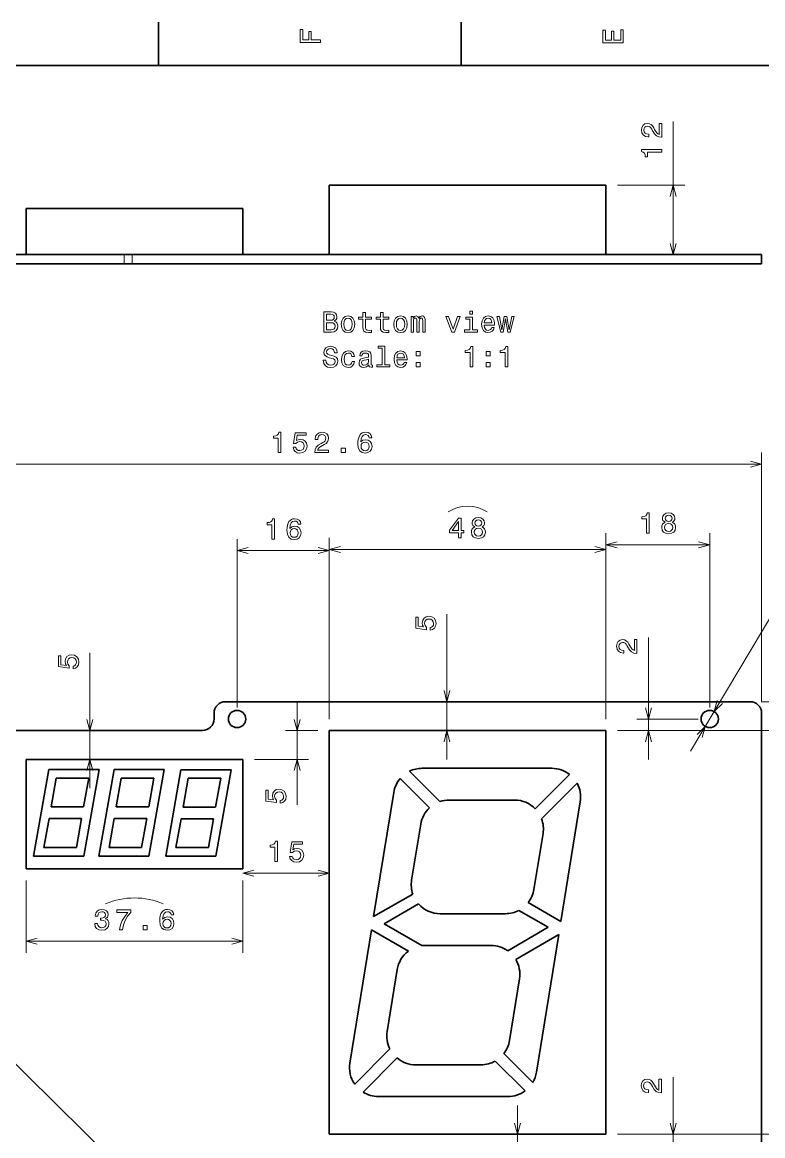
# Model space of a CAD drawing. Extents: x 0 to 420, y 0 to 297.
# Drawn here: x 81.3 to 209.8, y 101.5 to 294.5 of the extents above; entities that cross this region are included whole.
import ezdxf

# ---------------------------------------------------------------- set-up
doc = ezdxf.new("R2010")
doc.units = 0

msp = doc.modelspace()

# ---------------------------------------------------------------- linework, layer by layer
at = {"color": 7, "lineweight": 35, "ltscale": 0.1875}
for p, q in [((105, 287), (105, 294.5)), ((157.5, 287), (157.5, 294.5))]:
    msp.add_line(p, q, dxfattribs=at)
at = {"color": 7, "lineweight": 35}
for p, q in [((410, 287), (10, 287)), ((134.610153, 266.239471), (182.610153, 266.239471)), ((119.610153, 262.239471), (82.010155, 262.239471)), ((57.606003, 254.239471), (99.026138, 254.239471)), ((100.430283, 254.239471), (209.610153, 254.239471)), ((57.606003, 252.639465), (99.026138, 252.639465)), ((100.430283, 252.639465), (209.610153, 252.639465)), ((207.610153, 176.702789), (116.610153, 176.702789)), ((209.610153, 174.702789), (209.610153, 94.702782)), ((112.610153, 171.702789), (59.010155, 171.702789)), ((182.610153, 171.702789), (134.610153, 171.702789)), ((134.610153, 171.702789), (134.610153, 101.702782)), ((182.610153, 101.702782), (182.610153, 171.702789)), ((82.010155, 166.702789), (119.610153, 166.702789)), ((173.215775, 165.152771), (150.726105, 165.152771)), ((145.790497, 160.952698), (142.303986, 139.440094)), ((174.789734, 138.61084), (178.151367, 159.352875)), ((119.610153, 147.702789), (82.010155, 147.702789)), ((141.93364, 137.154938), (138.189484, 114.052689)), ((57.606003, 136.115326), (99.026138, 95.278572)), ((170.550354, 112.452873), (174.422607, 136.345612)), ((143.125092, 108.252777), (165.614746, 108.252777)), ((134.610153, 101.702782), (182.610153, 101.702782))]:
    msp.add_line(p, q, dxfattribs=at)
at = {"color": 7, "lineweight": 13}
for p, q in [((194.278458, 254.239471), (194.278458, 277.307526)), ((209.610153, 176.702789), (209.610153, 219.89917)), ((57.010155, 217.89917), (209.610153, 217.89917)), ((197.283951, 168.118301), (221.261475, 208.375015)), ((118.610153, 175.702789), (118.610153, 204.903702)), ((134.610153, 173.702789), (134.610153, 205.106339)), ((134.610153, 173.702789), (134.610153, 204.903702)), ((182.610153, 173.702789), (182.610153, 205.916901)), ((182.610153, 173.702789), (182.610153, 205.106339)), ((200.610153, 175.702789), (200.610153, 205.916901)), ((134.610153, 203.106339), (182.610153, 203.106339)), ((155.029251, 166.702789), (155.029251, 191.857941)), ((189.973862, 166.702789), (189.973862, 187.805115)), ((93.063522, 161.702789), (93.063522, 185.170776)), ((209.610153, 176.702789), (241.547058, 176.702789)), ((184.610153, 171.702789), (224.065781, 171.702789)), ((82.010155, 135.175018), (119.610153, 135.175018)), ((167.249817, 85.271881), (167.249817, 106.702782)), ((184.610153, 101.702782), (224.065781, 101.702782))]:
    msp.add_line(p, q, dxfattribs=at)
at = {"color": 7, "lineweight": 35, "ltscale": 0.3}
for p, q in [((134.610153, 266.239471), (134.610153, 254.239471)), ((182.610153, 266.239471), (182.610153, 254.239471))]:
    msp.add_line(p, q, dxfattribs=at)
at = {"color": 7, "lineweight": 13, "ltscale": 0.291708}
for p, q in [((184.610153, 266.239471), (196.278458, 266.239471)), ((184.610153, 254.239471), (196.278458, 254.239471))]:
    msp.add_line(p, q, dxfattribs=at)
at = {"color": 7, "lineweight": 35, "ltscale": 0.2}
for p, q in [((82.010155, 262.239471), (82.010155, 254.239471)), ((119.610153, 262.239471), (119.610153, 254.239471))]:
    msp.add_line(p, q, dxfattribs=at)
at = {"color": 7, "lineweight": 35, "ltscale": 0.035104}
for p, q in [((99.026138, 254.239471), (100.430283, 254.239471)), ((99.026138, 252.639465), (100.430283, 252.639465))]:
    msp.add_line(p, q, dxfattribs=at)
at = {"color": 7, "lineweight": 13, "ltscale": 0.04}
for p, q in [((99.026138, 254.239471), (99.026138, 252.639465)), ((100.430283, 254.239471), (100.430283, 252.639465))]:
    msp.add_line(p, q, dxfattribs=at)
at = {"color": 7, "lineweight": 35, "ltscale": 0.04}
msp.add_line((209.610153, 254.239471), (209.610153, 252.639465), dxfattribs=at)
at = {"color": 7, "lineweight": 13, "ltscale": 0.4}
msp.add_line((118.610153, 202.903702), (134.610153, 202.903702), dxfattribs=at)
at = {"color": 7, "lineweight": 13, "ltscale": 0.45}
msp.add_line((182.610153, 203.916901), (200.610153, 203.916901), dxfattribs=at)
at = {"color": 7, "lineweight": 13, "ltscale": 0.446795}
msp.add_line((129.023972, 158.830994), (129.023972, 176.702789), dxfattribs=at)
at = {"color": 7, "lineweight": 35, "ltscale": 0.025}
msp.add_line((114.610153, 174.702789), (114.610153, 173.702789), dxfattribs=at)
at = {"color": 7, "lineweight": 13, "ltscale": 0.265907}
msp.add_line((198.610153, 173.702789), (187.973862, 173.702789), dxfattribs=at)
at = {"color": 7, "lineweight": 13, "ltscale": 0.139655}
msp.add_line((132.610153, 171.702789), (127.023972, 171.702789), dxfattribs=at)
at = {"color": 7, "lineweight": 13, "ltscale": 0.184093}
msp.add_line((184.610153, 171.702789), (191.973862, 171.702789), dxfattribs=at)
at = {"color": 7, "lineweight": 35, "ltscale": 0.475}
for p, q in [((82.010155, 147.702789), (82.010155, 166.702789)), ((119.610153, 166.702789), (119.610153, 147.702789))]:
    msp.add_line(p, q, dxfattribs=at)
at = {"color": 7, "lineweight": 13, "ltscale": 0.235345}
msp.add_line((121.610153, 166.702789), (131.023972, 166.702789), dxfattribs=at)
at = {"color": 7, "lineweight": 35, "ltscale": 0.380785}
for p, q in [((83.320885, 149.946899), (85.96579, 164.946899)), ((94.658325, 164.946899), (92.013428, 149.946899)), ((94.616165, 149.946899), (97.261063, 164.946899)), ((105.953613, 164.946899), (103.308701, 149.946899)), ((106.227402, 149.918945), (108.872314, 164.918945)), ((117.56485, 164.918945), (114.919952, 149.918945))]:
    msp.add_line(p, q, dxfattribs=at)
at = {"color": 7, "lineweight": 35, "ltscale": 0.217313}
for p, q in [((85.96579, 164.946899), (94.658325, 164.946899)), ((108.872314, 164.918945), (117.56485, 164.918945)), ((103.308701, 149.946899), (94.616165, 149.946899))]:
    msp.add_line(p, q, dxfattribs=at)
at = {"color": 7, "lineweight": 35, "ltscale": 0.217314}
for p, q in [((97.261063, 164.946899), (105.953613, 164.946899)), ((92.013428, 149.946899), (83.320885, 149.946899)), ((114.919952, 149.918945), (106.227402, 149.918945))]:
    msp.add_line(p, q, dxfattribs=at)
at = {"color": 7, "lineweight": 35, "ltscale": 0.185943}
msp.add_line((148.520416, 164.639984), (153.779663, 159.380722), dxfattribs=at)
at = {"color": 7, "lineweight": 35, "ltscale": 0.126928}
for p, q in [((86.342804, 158.446899), (87.224434, 163.446899)), ((92.870697, 163.446899), (91.989067, 158.446899)), ((97.638077, 158.446899), (98.519714, 163.446899)), ((104.165977, 163.446899), (103.284348, 158.446899)), ((109.249329, 158.418945), (110.130966, 163.418945)), ((115.777222, 163.418945), (114.895584, 158.418945)), ((85.108513, 151.446899), (85.99015, 156.446899)), ((91.636406, 156.446899), (90.754776, 151.446899)), ((96.403793, 151.446899), (97.285431, 156.446899)), ((102.931686, 156.446899), (102.050056, 151.446899)), ((108.015038, 151.418945), (108.896667, 156.418945)), ((114.542938, 156.418945), (113.661301, 151.418945))]:
    msp.add_line(p, q, dxfattribs=at)
at = {"color": 7, "lineweight": 35, "ltscale": 0.141157}
for p, q in [((87.224434, 163.446899), (92.870697, 163.446899)), ((98.519714, 163.446899), (104.165977, 163.446899)), ((91.989067, 158.446899), (86.342804, 158.446899)), ((103.284348, 158.446899), (97.638077, 158.446899)), ((108.896667, 156.418945), (114.542938, 156.418945)), ((90.754776, 151.446899), (85.108513, 151.446899)), ((102.050056, 151.446899), (96.403793, 151.446899)), ((113.661301, 151.418945), (108.015038, 151.418945))]:
    msp.add_line(p, q, dxfattribs=at)
at = {"color": 7, "lineweight": 35, "ltscale": 0.141156}
for p, q in [((110.130966, 163.418945), (115.777222, 163.418945)), ((114.895584, 158.418945), (109.249329, 158.418945)), ((85.99015, 156.446899), (91.636406, 156.446899)), ((97.285431, 156.446899), (102.931686, 156.446899))]:
    msp.add_line(p, q, dxfattribs=at)
at = {"color": 7, "lineweight": 35, "ltscale": 0.179686}
msp.add_line((152.010376, 158.322449), (146.928085, 163.404724), dxfattribs=at)
at = {"color": 7, "lineweight": 35, "ltscale": 0.2106}
msp.add_line((170.346161, 158.129333), (176.302811, 164.085999), dxfattribs=at)
at = {"color": 7, "lineweight": 35, "ltscale": 0.217829}
msp.add_line((177.600662, 162.55542), (171.439545, 156.394287), dxfattribs=at)
at = {"color": 7, "lineweight": 35, "ltscale": 0.283653}
for p, q in [((166.752625, 159.652771), (155.406494, 159.652771)), ((153.834427, 139.952789), (165.180557, 139.952789)), ((149.588226, 113.752777), (160.934357, 113.752777))]:
    msp.add_line(p, q, dxfattribs=at)
at = {"color": 7, "lineweight": 35, "ltscale": 0.245664}
for p, q in [((150.470886, 155.452698), (148.898819, 145.752686)), ((170.116165, 144.152878), (171.688232, 153.852875))]:
    msp.add_line(p, q, dxfattribs=at)
at = {"color": 7, "lineweight": 13, "ltscale": 0.375}
msp.add_line((119.610153, 146.974686), (134.610153, 146.974686), dxfattribs=at)
at = {"color": 7, "lineweight": 13, "ltscale": 0.313194}
for p, q in [((82.010155, 145.702789), (82.010155, 133.175018)), ((119.610153, 145.702789), (119.610153, 133.175018))]:
    msp.add_line(p, q, dxfattribs=at)
at = {"color": 7, "lineweight": 35, "ltscale": 0.19603}
msp.add_line((142.303986, 139.440094), (149.094666, 143.360703), dxfattribs=at)
at = {"color": 7, "lineweight": 35, "ltscale": 0.171993}
msp.add_line((150.097809, 141.630463), (144.139801, 138.190613), dxfattribs=at)
at = {"color": 7, "lineweight": 35, "ltscale": 0.163507}
msp.add_line((169.125687, 141.880981), (174.789734, 138.61084), dxfattribs=at)
at = {"color": 7, "lineweight": 35, "ltscale": 0.146643}
msp.add_line((172.567917, 137.584213), (167.488052, 140.517075), dxfattribs=at)
at = {"color": 7, "lineweight": 35, "ltscale": 0.184723}
msp.add_line((148.332642, 133.46048), (141.93364, 137.154938), dxfattribs=at)
at = {"color": 7, "lineweight": 35, "ltscale": 0.188933}
msp.add_line((144.139801, 138.190613), (150.684647, 134.411957), dxfattribs=at)
at = {"color": 7, "lineweight": 35, "ltscale": 0.202442}
msp.add_line((165.555115, 133.53537), (172.567917, 137.584213), dxfattribs=at)
at = {"color": 7, "lineweight": 35, "ltscale": 0.215665}
msp.add_line((174.422607, 136.345612), (166.951736, 132.032303), dxfattribs=at)
at = {"color": 7, "lineweight": 35, "ltscale": 0.283654}
msp.add_line((162.668503, 134.452789), (151.322357, 134.452789), dxfattribs=at)
at = {"color": 7, "lineweight": 35, "ltscale": 0.27099}
for p, q in [((146.386765, 130.252686), (144.652618, 119.552689)), ((165.869965, 117.952881), (167.604095, 128.652878))]:
    msp.add_line(p, q, dxfattribs=at)
at = {"color": 7, "lineweight": 35, "ltscale": 0.215835}
msp.add_line((139.013626, 110.40744), (145.118362, 116.512177), dxfattribs=at)
at = {"color": 7, "lineweight": 35, "ltscale": 0.208841}
msp.add_line((146.36499, 114.930374), (140.458084, 109.023468), dxfattribs=at)
at = {"color": 7, "lineweight": 35, "ltscale": 0.183092}
msp.add_line((168.569321, 109.219109), (163.390686, 114.397736), dxfattribs=at)
at = {"color": 7, "lineweight": 35, "ltscale": 0.177165}
msp.add_line((164.904053, 115.712799), (169.915039, 110.701813), dxfattribs=at)
at = {"color": 7, "lineweight": 13, "ltscale": 0.422724}
msp.add_line((194.240967, 94.702782), (194.240967, 111.611748), dxfattribs=at)
at = {"color": 7, "lineweight": 13, "ltscale": 0.29077}
msp.add_line((184.610153, 101.702782), (196.240967, 101.702782), dxfattribs=at)
at = {"color": 7, "lineweight": 13}
for points in [[(133.083206, 290.966156), (133.083206, 291.43515), (131.474411, 291.43515), (131.474411, 292.907776), (131.055832, 292.907776), (131.055832, 291.43515), (130.006836, 291.43515), (130.006836, 293.245697), (129.583206, 293.245697), (129.583206, 290.966156)], [(185.583206, 290.940918), (185.583206, 293.159943), (185.159576, 293.159943), (185.159576, 291.404907), (183.974411, 291.404907), (183.974411, 292.968292), (183.555832, 292.968292), (183.555832, 291.404907), (182.506836, 291.404907), (182.506836, 293.119598), (182.083206, 293.119598), (182.083206, 290.940918)], [(192.278458, 274.55896), (192.278458, 276.964569), (191.844742, 276.964569), (191.844742, 275.063293), (191.607712, 275.169189), (191.411026, 275.350739), (191.052963, 275.910553), (190.901657, 276.208099), (190.684799, 276.540955), (190.432648, 276.777985), (190.135086, 276.914154), (189.797195, 276.964569), (189.373566, 276.878845), (189.04071, 276.641815), (188.828888, 276.278687), (188.75325, 275.809692), (188.838974, 275.325531), (189.076019, 274.957367), (189.454254, 274.720337), (189.953537, 274.639648), (190.024139, 274.639648), (190.024139, 275.098572), (189.983795, 275.098572), (189.640854, 275.143982), (189.388687, 275.280151), (189.22731, 275.497009), (189.171829, 275.784454), (189.22226, 276.076965), (189.348343, 276.293823), (189.545029, 276.435028), (189.792145, 276.485474), (190.024139, 276.450165), (190.220825, 276.35434), (190.392288, 276.192963), (190.543594, 275.971069), (190.704971, 275.673523), (191.017654, 275.179291), (191.35051, 274.831299), (191.753967, 274.624512), (192.263336, 274.55896)], [(192.278458, 271.962708), (192.278458, 272.421631), (188.75325, 272.421631), (188.75325, 272.078705), (189.060883, 271.987915), (189.267654, 271.806366), (189.388687, 271.528992), (189.429031, 271.145691), (189.787109, 271.145691), (189.787109, 271.962708)], [(135.458572, 242.674042), (135.811584, 242.966553), (135.902374, 243.163239), (135.932632, 243.405319), (135.867065, 243.783554), (135.67038, 244.055893), (135.352661, 244.222321), (134.908859, 244.282837), (133.663177, 244.282837), (133.663177, 240.782837), (134.979462, 240.782837), (135.448486, 240.853439), (135.796463, 241.060211), (136.013321, 241.388031), (136.088974, 241.831833), (136.043579, 242.129379), (135.922546, 242.376495), (135.725861, 242.55806)], [(134.813034, 242.830383), (134.127151, 242.830383), (134.127151, 243.864243), (134.853378, 243.864243), (135.125717, 243.833984), (135.317352, 243.74321), (135.43335, 243.586868), (135.473694, 243.354889), (135.428299, 243.122894), (135.307266, 242.961517), (135.100494, 242.860641)], [(136.689117, 242.134415), (136.769806, 241.51915), (137.001801, 241.065262), (137.369949, 240.782837), (137.864182, 240.687012), (138.353378, 240.782837), (138.721527, 241.060211), (138.953522, 241.514099), (139.039261, 242.134415), (138.953522, 242.749695), (138.721527, 243.208633), (138.353378, 243.486008), (137.864182, 243.586868), (137.369949, 243.486008), (137.001801, 243.203583), (136.769806, 242.749695)], [(140.451355, 243.022034), (140.451355, 241.665405), (140.481613, 241.226639), (140.622833, 240.924042), (140.905258, 240.747528), (141.384354, 240.687012), (141.908859, 240.712234), (141.908859, 241.09552), (141.525574, 241.065262), (141.177582, 241.105606), (140.990982, 241.231689), (140.910294, 241.443497), (140.895172, 241.741043), (140.895172, 243.022034), (141.908859, 243.022034), (141.908859, 243.400269), (140.895172, 243.400269), (140.895172, 244.192062), (140.451355, 244.192062), (140.451355, 243.400269), (139.684784, 243.400269), (139.684784, 243.022034)], [(143.487381, 243.022034), (143.487381, 241.665405), (143.517639, 241.226639), (143.658859, 240.924042), (143.941269, 240.747528), (144.42038, 240.687012), (144.94487, 240.712234), (144.94487, 241.09552), (144.561584, 241.065262), (144.213608, 241.105606), (144.027008, 241.231689), (143.94632, 241.443497), (143.931183, 241.741043), (143.931183, 243.022034), (144.94487, 243.022034), (144.94487, 243.400269), (143.931183, 243.400269), (143.931183, 244.192062), (143.487381, 244.192062), (143.487381, 243.400269), (142.72081, 243.400269), (142.72081, 243.022034)], [(145.79718, 242.134415), (145.877869, 241.51915), (146.109863, 241.065262), (146.478012, 240.782837), (146.97226, 240.687012), (147.461441, 240.782837), (147.829605, 241.060211), (148.061584, 241.514099), (148.147324, 242.134415), (148.061584, 242.749695), (147.829605, 243.208633), (147.461441, 243.486008), (146.97226, 243.586868), (146.478012, 243.486008), (146.109863, 243.203583), (145.877869, 242.749695)], [(148.787811, 240.782837), (149.19632, 240.782837), (149.19632, 242.593353), (149.221527, 242.865692), (149.29718, 243.062378), (149.413177, 243.178375), (149.564468, 243.223755), (149.685516, 243.183411), (149.766205, 243.08255), (149.806549, 242.911072), (149.821686, 242.684128), (149.821686, 240.782837), (150.204956, 240.782837), (150.204956, 242.593353), (150.230179, 242.860641), (150.305832, 243.057327), (150.426865, 243.178375), (150.578156, 243.223755), (150.699203, 243.183411), (150.779892, 243.08255), (150.830322, 242.684128), (150.830322, 240.782837), (151.238831, 240.782837), (151.238831, 242.65387), (151.213608, 243.042206), (151.132919, 243.339752), (150.971527, 243.521317), (150.70929, 243.586868), (150.401642, 243.486008), (150.164612, 243.193497), (149.978012, 243.480957), (149.665344, 243.586868), (149.377869, 243.486008), (149.181183, 243.203583), (149.181183, 243.491043), (148.787811, 243.491043)], [(155.848328, 240.782837), (156.317352, 240.782837), (157.305832, 243.491043), (156.846893, 243.491043), (156.085373, 241.307327), (155.308716, 243.491043), (154.844727, 243.491043)], [(159.429031, 241.156036), (159.429031, 243.400269), (158.289261, 243.400269), (158.289261, 243.022034), (158.985229, 243.022034), (158.985229, 241.156036), (158.077438, 241.156036), (158.077438, 240.782837), (160.346893, 240.782837), (160.346893, 241.156036)], [(159.444153, 244.40387), (158.975128, 244.40387), (158.975128, 243.899551), (159.444153, 243.899551)], [(161.49675, 242.008347), (163.271973, 242.008347), (163.277008, 242.215118), (163.19632, 242.79509), (162.974411, 243.228806), (162.621384, 243.491043), (162.152374, 243.586868), (161.693436, 243.486008), (161.340408, 243.203583), (161.113464, 242.744659), (161.032776, 242.139465), (161.108429, 241.51915), (161.335358, 241.065262), (161.68335, 240.782837), (162.137238, 240.687012), (162.530609, 240.752579), (162.853378, 240.924042), (163.090408, 241.196381), (163.226578, 241.559494), (162.787811, 241.559494), (162.697037, 241.357758), (162.565918, 241.206467), (162.192719, 241.085434), (161.905243, 241.1409), (161.688385, 241.317413), (161.54718, 241.604889), (161.49675, 241.99321)], [(164.784927, 240.782837), (165.188385, 243.08255), (165.591858, 240.782837), (166.015472, 240.782837), (166.681183, 243.491043), (166.252518, 243.491043), (165.803665, 241.191345), (165.405243, 243.491043), (164.966492, 243.491043), (164.568069, 241.191345), (164.119232, 243.491043), (163.695602, 243.491043), (164.361298, 240.782837)], [(134.923981, 241.201431), (134.127151, 241.201431), (134.127151, 242.406754), (134.878601, 242.406754), (135.19632, 242.37146), (135.423264, 242.265549), (135.559433, 242.083984), (135.604813, 241.821747), (135.559433, 241.544357), (135.43335, 241.352722), (135.221527, 241.236725)], [(137.143005, 242.139465), (137.188385, 242.593353), (137.329605, 242.921173), (137.556549, 243.122894), (137.864182, 243.193497), (138.166779, 243.122894), (138.393723, 242.926208), (138.534927, 242.593353), (138.585373, 242.139465), (138.534927, 241.680527), (138.393723, 241.347672), (138.166779, 241.14595), (137.864182, 241.080383), (137.556549, 241.14595), (137.329605, 241.347672), (137.188385, 241.680527)], [(146.251068, 242.139465), (146.296463, 242.593353), (146.437668, 242.921173), (146.664612, 243.122894), (146.97226, 243.193497), (147.274841, 243.122894), (147.501801, 242.926208), (147.643005, 242.593353), (147.693436, 242.139465), (147.643005, 241.680527), (147.501801, 241.347672), (147.274841, 241.14595), (146.97226, 241.080383), (146.664612, 241.14595), (146.437668, 241.347672), (146.296463, 241.680527)], [(161.49675, 242.381546), (161.552231, 242.729523), (161.688385, 242.986725), (161.895172, 243.143066), (162.167496, 243.198547), (162.434784, 243.143066), (162.641556, 242.986725), (162.767639, 242.729523), (162.813034, 242.381546)], [(134.031326, 235.8909), (133.572403, 235.8909), (133.673264, 235.356323), (133.92543, 234.962952), (134.313751, 234.725922), (134.838242, 234.640182), (135.357697, 234.720871), (135.746033, 234.94278), (135.993149, 235.290756), (136.083923, 235.749695), (136.00827, 236.163239), (135.796463, 236.430527), (135.453522, 236.60704), (134.994583, 236.738174), (134.601212, 236.833984), (134.344009, 236.944946), (134.197754, 237.106323), (134.152374, 237.35849), (134.197754, 237.585434), (134.328888, 237.756897), (134.530609, 237.872894), (134.807983, 237.913239), (135.090408, 237.862808), (135.312317, 237.726639), (135.458572, 237.499695), (135.529175, 237.192062), (135.988098, 237.192062), (135.988098, 237.202148), (135.90741, 237.676208), (135.67038, 238.029236), (135.29718, 238.251144), (134.792862, 238.326782), (134.338974, 238.251144), (133.985947, 238.039322), (133.759003, 237.711517), (133.678299, 237.287888), (133.743866, 236.909637), (133.935516, 236.652435), (134.238098, 236.480957), (134.651642, 236.349838), (135.06015, 236.233841), (135.367783, 236.122894), (135.554382, 235.961517), (135.619949, 235.699265), (135.559433, 235.431976), (135.403091, 235.23024), (135.166061, 235.104156), (134.858414, 235.063812), (134.515488, 235.119293), (134.253235, 235.28067), (134.086807, 235.542923)], [(138.545013, 236.546524), (138.98378, 236.546524), (138.893005, 236.949982), (138.676147, 237.267715), (138.338242, 237.464401), (137.89949, 237.540039), (137.415344, 237.439178), (137.04718, 237.156754), (136.815201, 236.69783), (136.734497, 236.08255), (136.81015, 235.472321), (137.037094, 235.018433), (137.395172, 234.736008), (137.884354, 234.640182), (138.318069, 234.715836), (138.655975, 234.927643), (138.887955, 235.260498), (138.988831, 235.7043), (138.565201, 235.7043), (138.489548, 235.42189), (138.348328, 235.210068), (138.146606, 235.078949), (137.89949, 235.038605), (137.591858, 235.104156), (137.369949, 235.305893), (137.23378, 235.633698), (137.188385, 236.097687), (137.23378, 236.551575), (137.374985, 236.879379), (137.601944, 237.081116), (137.89949, 237.151718), (138.161728, 237.106323), (138.358429, 236.990326), (138.489548, 236.798691)], [(141.465057, 235.089035), (141.465057, 235.073898), (141.490265, 234.902435), (141.565918, 234.781403), (141.883636, 234.685577), (142.130753, 234.725922), (142.130753, 235.068863), (142.024841, 235.053726), (141.883636, 235.119293), (141.858429, 235.32103), (141.858429, 236.723038), (141.797897, 237.081116), (141.621384, 237.333267), (141.313751, 237.484573), (140.880035, 237.540039), (140.456406, 237.479523), (140.143723, 237.30806), (139.947037, 237.040756), (139.88147, 236.687744), (139.88147, 236.657471), (140.279892, 236.657471), (140.315201, 236.869293), (140.426147, 237.020584), (140.607697, 237.111374), (140.864899, 237.146667), (141.11203, 237.12146), (141.288544, 237.045807), (141.39444, 236.914688), (141.429749, 236.733124), (141.409576, 236.521317), (141.328888, 236.415405), (141.127151, 236.364975), (140.748917, 236.324631), (140.315201, 236.233841), (140.007553, 236.072464), (139.826004, 235.820297), (139.770523, 235.447098), (139.820953, 235.114243), (139.977295, 234.867126), (140.229462, 234.710785), (140.577438, 234.655319), (141.046463, 234.76123)], [(143.774841, 237.983841), (143.774841, 235.109207), (142.86203, 235.109207), (142.86203, 234.736008), (145.126434, 234.736008), (145.126434, 235.109207), (144.218658, 235.109207), (144.218658, 238.35704), (143.078888, 238.35704), (143.078888, 237.983841)], [(146.316635, 235.961517), (148.091858, 235.961517), (148.096893, 236.168289), (148.016205, 236.74826), (147.794296, 237.181976), (147.441269, 237.444214), (146.97226, 237.540039), (146.513321, 237.439178), (146.160294, 237.156754), (145.93335, 236.69783), (145.852661, 236.092636), (145.928314, 235.472321), (146.155258, 235.018433), (146.503235, 234.736008), (146.957123, 234.640182), (147.350494, 234.70575), (147.673264, 234.877213), (147.910294, 235.149551), (148.046463, 235.512665), (147.607697, 235.512665), (147.516922, 235.310928), (147.385803, 235.159637), (147.012604, 235.038605), (146.725128, 235.09407), (146.50827, 235.270584), (146.367065, 235.55806), (146.316635, 235.946381)], [(159.025574, 234.736008), (159.484497, 234.736008), (159.484497, 238.26123), (159.141571, 238.26123), (159.050781, 237.953583), (158.869232, 237.746811), (158.591858, 237.625778), (158.208572, 237.585434), (158.208572, 237.227356), (159.025574, 237.227356)], [(165.09761, 234.736008), (165.556549, 234.736008), (165.556549, 238.26123), (165.213608, 238.26123), (165.122833, 237.953583), (164.941269, 237.746811), (164.663895, 237.625778), (164.280609, 237.585434), (164.280609, 237.227356), (165.09761, 237.227356)], [(141.414612, 235.684128), (141.354095, 235.42189), (141.192719, 235.220154), (140.950638, 235.089035), (140.653091, 235.04364), (140.461441, 235.068863), (140.325287, 235.149551), (140.239548, 235.290756), (140.214325, 235.487442), (140.234497, 235.663956), (140.315201, 235.790039), (140.637955, 235.931259), (141.046463, 235.991776), (141.414612, 236.112808)], [(146.316635, 236.334717), (146.372116, 236.682693), (146.50827, 236.939896), (146.715057, 237.096237), (146.987381, 237.151718), (147.254669, 237.096237), (147.461441, 236.939896), (147.587524, 236.682693), (147.632919, 236.334717)], [(149.660294, 236.69278), (150.356262, 236.69278), (150.356262, 237.444214), (149.660294, 237.444214)], [(161.804382, 236.69278), (162.500351, 236.69278), (162.500351, 237.444214), (161.804382, 237.444214)], [(149.660294, 234.736008), (150.356262, 234.736008), (150.356262, 235.487442), (149.660294, 235.487442)], [(161.804382, 234.736008), (162.500351, 234.736008), (162.500351, 235.487442), (161.804382, 235.487442)], [(125.74733, 219.89917), (126.206261, 219.89917), (126.206261, 223.424377), (125.863327, 223.424377), (125.772545, 223.11673), (125.590988, 222.909973), (125.313614, 222.78894), (124.930328, 222.748596), (124.930328, 222.390503), (125.74733, 222.390503)], [(128.32341, 220.811981), (128.434357, 220.398438), (128.681473, 220.075684), (129.044586, 219.873932), (129.508575, 219.798309), (130.017929, 219.889069), (130.416351, 220.1362), (130.668518, 220.529572), (130.764328, 221.033875), (130.678589, 221.502899), (130.436523, 221.871063), (130.058273, 222.108093), (129.569092, 222.193817), (129.190842, 222.133301), (128.898331, 221.966888), (129.039551, 222.909973), (130.572693, 222.909973), (130.572693, 223.323517), (128.701645, 223.323517), (128.424271, 221.467621), (128.827728, 221.467621), (129.120239, 221.704651), (129.493439, 221.790375), (129.816208, 221.734894), (130.063324, 221.573517), (130.219666, 221.326385), (130.275146, 221.008667), (130.219666, 220.690948), (130.058273, 220.443817), (129.811157, 220.287476), (129.493439, 220.232025), (129.226151, 220.267303), (129.019379, 220.383301), (128.868073, 220.56488), (128.792435, 220.811981)], [(132.079605, 219.89917), (134.485229, 219.89917), (134.485229, 220.332886), (132.583923, 220.332886), (132.689835, 220.569916), (132.871399, 220.766602), (133.431183, 221.124664), (133.728745, 221.27597), (134.0616, 221.492828), (134.29863, 221.744995), (134.434784, 222.042542), (134.485229, 222.380432), (134.39949, 222.804047), (134.16246, 223.136902), (133.799347, 223.348724), (133.330322, 223.424377), (132.846176, 223.338654), (132.478027, 223.101624), (132.240982, 222.723358), (132.160294, 222.224091), (132.160294, 222.153473), (132.619232, 222.153473), (132.619232, 222.193817), (132.664612, 222.536774), (132.800781, 222.78894), (133.017639, 222.950317), (133.305115, 223.005798), (133.59761, 222.955353), (133.814484, 222.829285), (133.955688, 222.632599), (134.006119, 222.385468), (133.97081, 222.153473), (133.875, 221.956787), (133.713608, 221.785339), (133.491714, 221.634033), (133.194153, 221.472656), (132.699921, 221.159973), (132.351944, 220.827118), (132.145172, 220.423645), (132.079605, 219.914307)], [(141.992569, 222.456085), (141.896759, 222.864594), (141.67485, 223.167175), (141.331909, 223.358826), (140.888107, 223.424377), (140.590561, 223.389069), (140.333344, 223.293243), (140.1064, 223.136902), (139.914764, 222.915009), (139.763458, 222.637634), (139.652512, 222.299744), (139.581909, 221.901337), (139.561737, 221.452484), (139.642426, 220.736328), (139.889542, 220.216888), (140.287964, 219.904205), (140.832626, 219.798309), (141.321823, 219.889069), (141.695023, 220.126099), (141.937103, 220.499298), (142.022827, 220.973358), (141.937103, 221.452484), (141.705109, 221.820618), (141.347046, 222.052612), (140.903229, 222.133301), (140.424133, 222.03244), (140.066055, 221.744995), (140.141708, 222.299744), (140.303085, 222.698151), (140.550201, 222.935181), (140.893158, 223.015869), (141.145309, 222.975525), (141.33696, 222.869629), (141.463028, 222.693115), (141.528595, 222.456085)], [(136.698196, 219.89917), (137.394165, 219.89917), (137.394165, 220.650604), (136.698196, 220.650604)], [(141.533646, 220.968323), (141.478165, 220.650604), (141.33696, 220.408539), (141.110016, 220.247131), (140.827591, 220.196716), (140.530029, 220.247131), (140.303085, 220.403473), (140.15683, 220.645569), (140.11145, 220.963287), (140.16188, 221.27597), (140.303085, 221.513), (140.53508, 221.664307), (140.847763, 221.719757), (141.120087, 221.664307), (141.33696, 221.518036), (141.478165, 221.281006)], [(157.019516, 205.106339), (157.473404, 205.106339), (157.473404, 205.97377), (157.972687, 205.97377), (157.972687, 206.377228), (157.473404, 206.377228), (157.473404, 208.530701), (157.014481, 208.530701), (155.481339, 206.417572), (155.481339, 205.97377), (157.019516, 205.97377)], [(159.852798, 206.992508), (159.595596, 206.851288), (159.419083, 206.654602), (159.308136, 206.407501), (159.272827, 206.10994), (159.353531, 205.661102), (159.58551, 205.31311), (159.96376, 205.091217), (160.478165, 205.005463), (160.987534, 205.091217), (161.365768, 205.31311), (161.597763, 205.661102), (161.683502, 206.10994), (161.643158, 206.407501), (161.537247, 206.654602), (161.355682, 206.851288), (161.103531, 206.992508), (161.305252, 207.113541), (161.446472, 207.279968), (161.532196, 207.481689), (161.562454, 207.728821), (161.481766, 208.086884), (161.269958, 208.374359), (160.927017, 208.560944), (160.478165, 208.631561), (160.024277, 208.560944), (159.681335, 208.374359), (159.464478, 208.086884), (159.388824, 207.728821), (159.414047, 207.481689), (159.499771, 207.279968)], [(189.651367, 205.916901), (190.110291, 205.916901), (190.110291, 209.442108), (189.767365, 209.442108), (189.676575, 209.134491), (189.495026, 208.927704), (189.217651, 208.806671), (188.834366, 208.766327), (188.834366, 208.408264), (189.651367, 208.408264)], [(192.852814, 207.80307), (192.595612, 207.661865), (192.419098, 207.465179), (192.308136, 207.218048), (192.272827, 206.920502), (192.353531, 206.471649), (192.58551, 206.123672), (192.96376, 205.901764), (193.478165, 205.81604), (193.987534, 205.901764), (194.365784, 206.123672), (194.597763, 206.471649), (194.683502, 206.920502), (194.643158, 207.218048), (194.537247, 207.465179), (194.355682, 207.661865), (194.103531, 207.80307), (194.305252, 207.924103), (194.446472, 208.09053), (194.532196, 208.292267), (194.562469, 208.539368), (194.481766, 208.897446), (194.269958, 209.184906), (193.927017, 209.371521), (193.478165, 209.442108), (193.024277, 209.371521), (192.681335, 209.184906), (192.464478, 208.897446), (192.388824, 208.539368), (192.414047, 208.292267), (192.499786, 208.09053)], [(192.867935, 208.499023), (192.908279, 208.720932), (193.029327, 208.892395), (193.220963, 208.998322), (193.478165, 209.038666), (193.730331, 208.998322), (193.921967, 208.892395), (194.042999, 208.720932), (194.088394, 208.499023), (194.042999, 208.272095), (193.921967, 208.095581), (193.730331, 207.979584), (193.478165, 207.944275), (193.220963, 207.984619), (193.029327, 208.095581), (192.908279, 208.272095)], [(124.651367, 204.903702), (125.110291, 204.903702), (125.110291, 208.428925), (124.767357, 208.428925), (124.676575, 208.121277), (124.495026, 207.914505), (124.217644, 207.793472), (123.834358, 207.753128), (123.834358, 207.39505), (124.651367, 207.39505)], [(129.688538, 207.460617), (129.592712, 207.86911), (129.370819, 208.171722), (129.027878, 208.363358), (128.584076, 208.428925), (128.286514, 208.393616), (128.029312, 208.297791), (127.802368, 208.141449), (127.610725, 207.919556), (127.459427, 207.642181), (127.34848, 207.304276), (127.277878, 206.905853), (127.257706, 206.457016), (127.338394, 205.740875), (127.58551, 205.221436), (127.983925, 204.908752), (128.528595, 204.802826), (129.017792, 204.893616), (129.390991, 205.130646), (129.633057, 205.503845), (129.718796, 205.977905), (129.633057, 206.457016), (129.401077, 206.825165), (129.042999, 207.057159), (128.599197, 207.137848), (128.120087, 207.036987), (127.762024, 206.749512), (127.837677, 207.304276), (127.999054, 207.702698), (128.24617, 207.939728), (128.589111, 208.020416), (128.841278, 207.980072), (129.032913, 207.874161), (129.158997, 207.697647), (129.224564, 207.460617)], [(129.229599, 205.97287), (129.174133, 205.655151), (129.032913, 205.413071), (128.805969, 205.251678), (128.52356, 205.201263), (128.225998, 205.251678), (127.999054, 205.40802), (127.852798, 205.650101), (127.807411, 205.967819), (127.857849, 206.280502), (127.999054, 206.517532), (128.231049, 206.668823), (128.543732, 206.724304), (128.816055, 206.668823), (129.032913, 206.522583), (129.174133, 206.285553)], [(155.904968, 206.377228), (157.019516, 207.945679), (157.019516, 206.377228)], [(159.756989, 206.120026), (159.802368, 206.387329), (159.948624, 206.58905), (160.175568, 206.720169), (160.478165, 206.765564), (160.775711, 206.720169), (161.002655, 206.58905), (161.148911, 206.387329), (161.199341, 206.120026), (161.148911, 205.832565), (161.002655, 205.615707), (160.775711, 205.474487), (160.478165, 205.429108), (160.175568, 205.474487), (159.948624, 205.615707), (159.802368, 205.832565)], [(159.867935, 207.688477), (159.908279, 207.91037), (160.029312, 208.081848), (160.220963, 208.187744), (160.478165, 208.228088), (160.730331, 208.187744), (160.921967, 208.081848), (161.042999, 207.91037), (161.088394, 207.688477), (161.042999, 207.461517), (160.921967, 207.285004), (160.730331, 207.169022), (160.478165, 207.133713), (160.220963, 207.174072), (160.029312, 207.285004), (159.908279, 207.461517)], [(192.756989, 206.930588), (192.802368, 207.197876), (192.948624, 207.399612), (193.175568, 207.530731), (193.478165, 207.576126), (193.775726, 207.530731), (194.002655, 207.399612), (194.148926, 207.197876), (194.199341, 206.930588), (194.148926, 206.643127), (194.002655, 206.42627), (193.775726, 206.285065), (193.478165, 206.23967), (193.175568, 206.285065), (192.948624, 206.42627), (192.802368, 206.643127)], [(152.116425, 189.089203), (152.529968, 189.200165), (152.852737, 189.447281), (153.054474, 189.810394), (153.130112, 190.274368), (153.039337, 190.783737), (152.792221, 191.182159), (152.398849, 191.434311), (151.894531, 191.530136), (151.425507, 191.444397), (151.057358, 191.202332), (150.820313, 190.824081), (150.734589, 190.3349), (150.795105, 189.95665), (150.961533, 189.664139), (150.018448, 189.805359), (150.018448, 191.338501), (149.604904, 191.338501), (149.604904, 189.467453), (151.460815, 189.190079), (151.460815, 189.593536), (151.223785, 189.886047), (151.138046, 190.259247), (151.193512, 190.582001), (151.354904, 190.829132), (151.60202, 190.985474), (151.919739, 191.040939), (152.237473, 190.985474), (152.484589, 190.824081), (152.64093, 190.576965), (152.696396, 190.259247), (152.661102, 189.991943), (152.545105, 189.785187), (152.363541, 189.633881), (152.116425, 189.558228)], [(187.973862, 185.056549), (187.973862, 187.462189), (187.540146, 187.462189), (187.540146, 185.560883), (187.303116, 185.666794), (187.10643, 185.848358), (186.748367, 186.408142), (186.597061, 186.705688), (186.380203, 187.038544), (186.128052, 187.275574), (185.83049, 187.411743), (185.492599, 187.462189), (185.06897, 187.376434), (184.736115, 187.139404), (184.524292, 186.776306), (184.448654, 186.307281), (184.534378, 185.82312), (184.771423, 185.454987), (185.149658, 185.217941), (185.648941, 185.137253), (185.719543, 185.137253), (185.719543, 185.596191), (185.679199, 185.596191), (185.336258, 185.641571), (185.084091, 185.77774), (184.922714, 185.994598), (184.867233, 186.282074), (184.917664, 186.57457), (185.043747, 186.791428), (185.240433, 186.932648), (185.487549, 186.983063), (185.719543, 186.947769), (185.916229, 186.851959), (186.087692, 186.690567), (186.238998, 186.468658), (186.400375, 186.171112), (186.713058, 185.67688), (187.045914, 185.328888), (187.449371, 185.122131), (187.95874, 185.056549)], [(90.150696, 182.402039), (90.56424, 182.513), (90.887009, 182.760117), (91.088737, 183.12323), (91.164391, 183.587204), (91.073608, 184.096573), (90.826492, 184.494995), (90.433121, 184.747147), (89.928795, 184.842972), (89.459778, 184.757233), (89.091621, 184.515167), (88.854591, 184.136917), (88.768852, 183.647736), (88.829376, 183.269485), (88.995796, 182.976974), (88.052719, 183.118195), (88.052719, 184.651337), (87.639168, 184.651337), (87.639168, 182.780289), (89.495079, 182.502914), (89.495079, 182.906372), (89.258049, 183.198883), (89.17231, 183.572083), (89.227791, 183.894836), (89.389168, 184.141968), (89.636292, 184.298309), (89.95401, 184.353775), (90.271736, 184.298309), (90.518852, 184.136917), (90.675194, 183.889801), (90.730667, 183.572083), (90.695366, 183.304779), (90.579376, 183.098022), (90.39782, 182.946716), (90.150696, 182.871063)], [(126.111153, 159.098297), (126.524696, 159.209244), (126.847458, 159.45636), (127.049194, 159.819473), (127.12484, 160.283447), (127.034058, 160.792816), (126.786942, 161.191223), (126.39357, 161.44339), (125.889252, 161.539215), (125.420227, 161.453476), (125.052078, 161.211395), (124.815041, 160.83316), (124.729309, 160.343964), (124.789825, 159.965729), (124.956253, 159.673218), (124.013168, 159.814423), (124.013168, 161.347565), (123.599625, 161.347565), (123.599625, 159.476532), (125.455536, 159.199158), (125.455536, 159.602615), (125.218498, 159.895111), (125.132767, 160.268311), (125.18824, 160.591095), (125.349625, 160.838196), (125.596741, 160.994537), (125.914467, 161.050018), (126.232193, 160.994537), (126.479309, 160.83316), (126.635651, 160.586044), (126.691124, 160.268311), (126.655823, 160.001038), (126.539825, 159.79425), (126.358269, 159.64296), (126.111153, 159.567322)], [(125.151367, 148.974686), (125.610291, 148.974686), (125.610291, 152.499908), (125.267357, 152.499908), (125.176575, 152.192261), (124.995026, 151.985489), (124.717644, 151.864456), (124.334358, 151.824112), (124.334358, 151.466034), (125.151367, 151.466034)], [(127.72744, 149.887512), (127.838394, 149.473969), (128.08551, 149.151199), (128.448624, 148.949463), (128.912598, 148.87381), (129.421967, 148.9646), (129.820389, 149.211716), (130.07254, 149.605087), (130.168365, 150.109406), (130.082626, 150.57843), (129.840561, 150.946594), (129.462311, 151.183624), (128.973114, 151.269348), (128.594879, 151.208832), (128.302368, 151.042419), (128.443573, 151.985489), (129.976715, 151.985489), (129.976715, 152.399048), (128.105682, 152.399048), (127.828308, 150.543121), (128.231766, 150.543121), (128.524277, 150.780151), (128.897476, 150.865906), (129.220245, 150.810425), (129.467361, 150.649048), (129.623703, 150.401917), (129.679169, 150.084198), (129.623703, 149.766479), (129.462311, 149.519348), (129.215195, 149.363007), (128.897476, 149.307541), (128.630188, 149.342834), (128.423401, 149.458832), (128.27211, 149.640381), (128.196457, 149.887512)], [(93.935226, 138.274445), (93.935226, 138.239151), (94.015923, 137.755005), (94.252953, 137.391876), (94.626152, 137.159897), (95.120384, 137.074158), (95.644882, 137.159897), (96.038254, 137.381805), (96.290421, 137.734833), (96.381195, 138.188721), (96.340851, 138.486267), (96.229897, 138.728333), (96.04834, 138.914948), (95.806267, 139.051102), (96.134079, 139.323441), (96.250069, 139.757156), (96.174423, 140.150528), (95.957565, 140.44809), (95.604538, 140.634674), (95.120384, 140.700241), (94.666496, 140.619553), (94.318512, 140.397644), (94.091568, 140.044617), (94.015923, 139.575607), (94.015923, 139.540298), (94.464767, 139.540298), (94.505112, 139.863068), (94.636238, 140.095062), (94.848053, 140.236267), (95.145599, 140.286697), (95.407852, 140.246353), (95.599495, 140.140442), (95.715485, 139.968979), (95.76088, 139.736984), (95.715485, 139.489868), (95.594452, 139.323441), (95.382637, 139.22258), (95.095169, 139.192322), (94.898483, 139.197357), (94.898483, 138.79895), (95.145599, 138.809036), (95.463326, 138.763641), (95.700363, 138.642609), (95.841568, 138.445923), (95.891998, 138.188721), (95.836525, 137.89621), (95.690277, 137.679352), (95.458282, 137.543182), (95.15065, 137.497787), (94.832924, 137.548218), (94.600937, 137.699524), (94.454681, 137.941589), (94.399208, 138.274445)], [(98.241135, 137.175018), (98.750504, 137.175018), (98.916931, 138.007156), (99.209435, 138.783813), (99.622986, 139.505005), (100.162605, 140.180786), (100.162605, 140.59938), (97.762024, 140.59938), (97.762024, 140.140442), (99.678452, 140.140442), (99.123703, 139.45961), (98.705109, 138.748505), (98.412605, 137.992035)], [(107.624565, 139.731934), (107.528748, 140.140442), (107.306839, 140.443039), (106.963898, 140.634674), (106.520096, 140.700241), (106.222549, 140.664948), (105.965347, 140.569122), (105.738403, 140.412781), (105.546753, 140.190872), (105.395462, 139.913498), (105.284508, 139.575607), (105.213898, 139.177185), (105.193726, 138.728333), (105.274422, 138.012207), (105.521538, 137.492752), (105.919952, 137.180069), (106.464622, 137.074158), (106.953812, 137.164948), (107.327011, 137.401978), (107.569092, 137.775177), (107.654823, 138.249237), (107.569092, 138.728333), (107.337097, 139.096497), (106.979034, 139.328491), (106.535233, 139.40918), (106.056122, 139.308319), (105.698051, 139.020844), (105.773697, 139.575607), (105.935089, 139.974014), (106.182205, 140.211044), (106.525146, 140.291748), (106.777298, 140.251404), (106.968948, 140.145493), (107.095032, 139.968979), (107.160583, 139.731934)], [(107.165634, 138.244186), (107.110153, 137.926468), (106.968948, 137.684387), (106.742004, 137.52301), (106.459579, 137.47258), (106.162033, 137.52301), (105.935089, 137.679352), (105.788834, 137.921417), (105.743439, 138.239151), (105.793869, 138.551819), (105.935089, 138.788864), (106.167068, 138.940155), (106.479752, 138.995636), (106.75209, 138.940155), (106.968948, 138.7939), (107.110153, 138.55687)], [(102.330185, 137.175018), (103.026154, 137.175018), (103.026154, 137.926468), (102.330185, 137.926468)], [(192.240967, 108.86319), (192.240967, 111.268806), (191.807251, 111.268806), (191.807251, 109.367508), (191.570221, 109.473419), (191.373535, 109.654976), (191.015472, 110.214775), (190.864166, 110.512321), (190.647308, 110.845177), (190.395142, 111.082207), (190.097595, 111.218376), (189.759705, 111.268806), (189.336075, 111.183075), (189.00322, 110.946045), (188.791397, 110.582932), (188.715759, 110.113907), (188.801483, 109.629761), (189.038513, 109.261604), (189.416763, 109.024567), (189.916046, 108.943878), (189.986649, 108.943878), (189.986649, 109.402817), (189.946304, 109.402817), (189.603363, 109.448204), (189.351196, 109.584366), (189.189819, 109.801224), (189.134338, 110.088692), (189.184769, 110.381195), (189.310852, 110.598061), (189.507538, 110.739273), (189.754654, 110.789703), (189.986649, 110.754395), (190.183334, 110.658577), (190.354797, 110.497192), (190.506104, 110.275291), (190.66748, 109.977737), (190.980164, 109.483505), (191.313019, 109.135521), (191.716476, 108.928749), (192.225845, 108.86319)]]:
    msp.add_lwpolyline(points, close=True, dxfattribs=at)
for points in [[(194.796097, 264.307617), (194.278458, 266.239471), (193.760818, 264.307617)], [(193.760818, 256.171326), (194.278458, 254.239471), (194.796097, 256.171326)], [(207.678299, 217.381531), (209.610153, 217.89917), (207.678299, 218.416779)], [(120.542007, 203.421341), (118.610153, 202.903702), (120.542007, 202.386063)], [(132.678299, 202.386063), (134.610153, 202.903702), (132.678299, 203.421341)], [(136.542007, 203.623978), (134.610153, 203.106339), (136.542007, 202.588699)], [(180.678299, 202.588699), (182.610153, 203.106339), (180.678299, 203.623978)], [(184.542007, 204.43454), (182.610153, 203.916901), (184.542007, 203.399261)], [(198.678299, 203.399261), (200.610153, 203.916901), (198.678299, 204.43454)], [(154.511612, 178.634644), (155.029251, 176.702789), (155.54689, 178.634644)], [(201.921585, 176.916138), (201.377747, 174.991516), (202.811035, 176.386368)], [(189.456223, 175.634644), (189.973862, 173.702789), (190.491501, 175.634644)], [(92.545883, 173.634644), (93.063522, 171.702789), (93.581161, 173.634644)], [(128.506332, 173.634644), (129.023972, 171.702789), (129.541611, 173.634644)], [(199.298721, 170.48941), (199.84256, 172.414063), (198.409271, 171.019196)], [(155.54689, 169.770935), (155.029251, 171.702789), (154.511612, 169.770935)], [(190.491501, 169.770935), (189.973862, 171.702789), (189.456223, 169.770935)], [(93.581161, 164.770935), (93.063522, 166.702789), (92.545883, 164.770935)], [(129.541611, 164.770935), (129.023972, 166.702789), (128.506332, 164.770935)], [(121.542007, 147.492325), (119.610153, 146.974686), (121.542007, 146.457047)], [(132.678299, 146.457047), (134.610153, 146.974686), (132.678299, 147.492325)], [(83.942001, 135.692657), (82.010155, 135.175018), (83.942001, 134.657379)], [(117.678299, 134.657379), (119.610153, 135.175018), (117.678299, 135.692657)], [(166.732178, 103.634636), (167.249817, 101.702782), (167.767456, 103.634636)], [(193.723328, 103.634636), (194.240967, 101.702782), (194.758606, 103.634636)]]:
    msp.add_lwpolyline(points, dxfattribs=at)
at = {"color": 7, "lineweight": 35}
for centre in [(118.610153, 173.702789), (200.610153, 173.702789)]:
    msp.add_circle(centre, 1.5, dxfattribs=at)
at = {"color": 7, "lineweight": 13}
for centre, radius, start, end in [((158.610153, 204.373764), 6.232576, 57.092916, 122.907082), ((100.81015, 129.675018), 13, 67.380137, 112.619868)]:
    msp.add_arc(centre, radius, start, end, dxfattribs=at)
at = {"color": 7, "lineweight": 35}
for centre, radius, start, end in [((116.610153, 174.702789), 2, 90.000003, 180.000005), ((207.610153, 174.702789), 2, 0, 90.000003), ((112.610153, 173.702789), 2, 269.999997, 360), ((150.726105, 160.152771), 5, 90.000003, 116.176532), ((173.215775, 160.152771), 5, 51.872828, 90.000003), ((150.726105, 160.152771), 5, 139.429146, 170.794194), ((173.215775, 160.152771), 5, 350.794194, 28.719859), ((155.406494, 154.652771), 5, 132.782976, 170.794194), ((155.406494, 154.652771), 5, 90.000003, 108.987696), ((166.752625, 154.652771), 5, 44.052128, 90.000003), ((166.752625, 154.652771), 5, 350.794194, 20.383491), ((153.834427, 144.952789), 5, 170.794194, 198.567154), ((165.180557, 144.952789), 5, 322.094578, 350.794194), ((153.834427, 144.952789), 5, 221.641104, 269.999997), ((165.180557, 144.952789), 5, 269.999997, 297.483784), ((151.322357, 129.452789), 5, 126.722699, 170.794194), ((151.322357, 129.452789), 5, 90.000003, 97.327593), ((162.668503, 129.452789), 5, 54.737556, 90.000003), ((162.668503, 129.452789), 5, 350.794194, 31.057881), ((149.588226, 118.752777), 5, 170.794194, 206.623239), ((160.934357, 118.752777), 5, 322.555182, 350.794194), ((143.125092, 113.252777), 5, 170.794194, 214.685253), ((149.588226, 118.752777), 5, 229.86084, 269.999997), ((160.934357, 118.752777), 5, 269.999997, 299.423838), ((165.614746, 113.252777), 5, 329.323226, 350.794194), ((143.125092, 113.252777), 5, 237.764517, 269.999997), ((165.614746, 113.252777), 5, 269.999997, 306.221894)]:
    msp.add_arc(centre, radius, start, end, dxfattribs=at)

doc.saveas('drawing.dxf')
